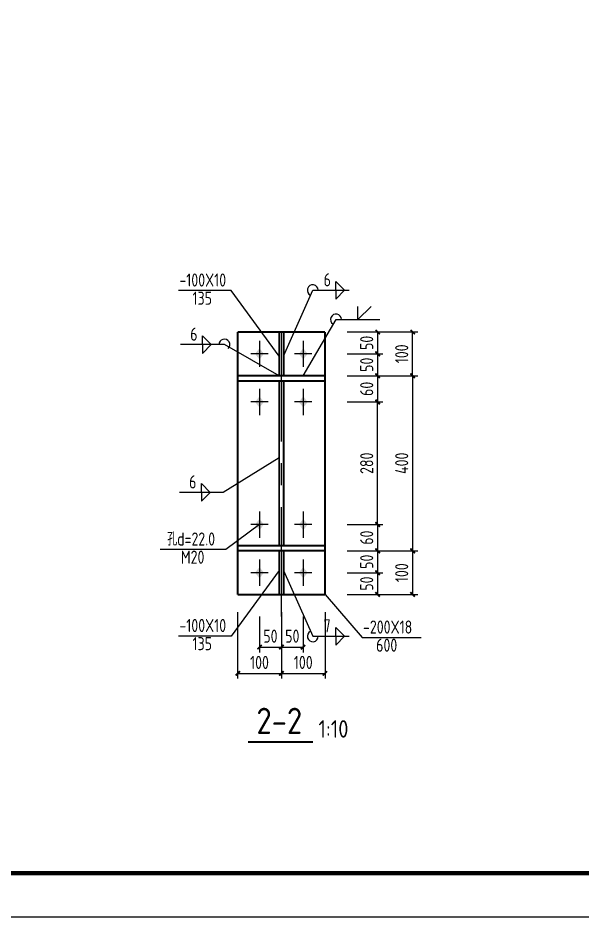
# Model space of a CAD drawing. Header units: millimetres. Extents: x 866309 to 879639, y 39442 to 44891.
# Drawn here: x 878715.6 to 878844.5, y 39448.6 to 39654 of the extents above; entities that cross this region are included whole.
import ezdxf

# ---------------------------------------------------------------- set-up
doc = ezdxf.new("R2010")
doc.units = ezdxf.units.MM
doc.header["$LTSCALE"] = 1000
doc.header["$MEASUREMENT"] = 0
for name, pattern in [('2', [11.4, 9, -0.9, 0.6, -0.9]), ('CENTER', [2, 1.25, -0.25, 0.25, -0.25]), ('DOTE', [2.42, 2, -0.2, 0.02, -0.2])]:
    doc.linetypes.add(name, pattern=pattern)
for name, color, linetype in [('10', 7, 'Continuous'), ('1000', 2, 'Continuous'), ('DIM', 7, 'Continuous'), ('DOTE', 1, 'DOTE'), ('中文', 7, 'Continuous'), ('尺寸标注', 7, 'Continuous'), ('焊缝标注', 3, 'Continuous'), ('螺栓孔标注', 253, 'Continuous'), ('轴线', 253, '2'), ('钢板标注', 253, 'Continuous')]:
    doc.layers.add(name, color=color, linetype=linetype)
doc.styles.add('GBHZ', font='gbenor.shx', dxfattribs={"width": 0.9, "bigfont": 'gbcbig.shx'})
doc.dimstyles.new('Y10', dxfattribs={"dimscale": 0, "dimtxt": 3, "dimasz": 0.01, "dimexe": 1.2, "dimexo": 1, "dimgap": 1, "dimtad": 1, "dimdec": 0, "dimlfac": 10, "dimzin": 0, "dimdsep": 46, "dimtxsty": 'GBHZ', "dimblk1": 'DX', "dimblk2": 'DX', "dimsah": 1, "dimcen": 0.09, "dimdle": 1, "dimadec": 0, "dimazin": 0, "dimtfac": 1, "dimtdec": 0, "dimtix": 1, "dimtmove": 2, "dimatfit": 3, "dimldrblk": 'DX', "dimfxl": 0, "dimtolj": 1, "dimtzin": 0, "dimarcsym": 0})

# ---------------------------------------------------------------- blocks, each defined once
blk = doc.blocks.new('DX')
at = {"color": 0, "linetype": 'ByBlock', "const_width": 40}
blk.add_lwpolyline([(-54, -51), (46, 49)], dxfattribs=at)
blk = doc.blocks.new('*D2259')
at = {"layer": 'Defpoints', "color": 0, "linetype": 'ByBlock', "transparency": 16777216}
for p in [(878790.06, 39582.29, -3), (878789.76, 39577.29, -3), (878797.76, 39577.29)]:
    blk.add_point(p, dxfattribs=at)
at = {"layer": 'DIM', "color": 0, "linetype": 'ByBlock', "lineweight": -2, "transparency": 16777216}
for p, q in [((878791.06, 39582.29), (878798.96, 39582.29)), ((878797.76, 39582.28), (878797.76, 39577.3)), ((878790.76, 39577.29), (878798.96, 39577.29))]:
    blk.add_line(p, q, dxfattribs=at)
at = {"layer": 'DIM', "color": 0, "linetype": 'ByBlock', "lineweight": -2, "transparency": 16777216, "xscale": 0.01, "yscale": 0.01, "zscale": 0.01}
for p, rotation in [((878797.76, 39582.29), 90), ((878797.76, 39577.29), 270)]:
    blk.add_blockref('DX', p, dxfattribs=dict(at, rotation=rotation))
at = {"layer": 'DIM', "color": 0, "linetype": 'ByBlock', "transparency": 16777216, "insert": (878795.26, 39579.79), "char_height": 3, "attachment_point": 5, "rotation": 90, "style": 'GBHZ'}
blk.add_mtext('\\A1;50', dxfattribs=at)
blk = doc.blocks.new('*D2260')
at = {"layer": 'Defpoints', "color": 0, "linetype": 'ByBlock', "transparency": 16777216}
for p in [(878789.76, 39577.29, -3), (878789.76, 39572.29, -3), (878797.76, 39572.29)]:
    blk.add_point(p, dxfattribs=at)
at = {"layer": 'DIM', "color": 0, "linetype": 'ByBlock', "lineweight": -2, "transparency": 16777216}
for p, q in [((878790.76, 39577.29), (878798.96, 39577.29)), ((878797.76, 39577.28), (878797.76, 39572.3)), ((878790.76, 39572.29), (878798.96, 39572.29))]:
    blk.add_line(p, q, dxfattribs=at)
at = {"layer": 'DIM', "color": 0, "linetype": 'ByBlock', "lineweight": -2, "transparency": 16777216, "xscale": 0.01, "yscale": 0.01, "zscale": 0.01}
for p, rotation in [((878797.76, 39577.29), 90), ((878797.76, 39572.29), 270)]:
    blk.add_blockref('DX', p, dxfattribs=dict(at, rotation=rotation))
at = {"layer": 'DIM', "color": 0, "linetype": 'ByBlock', "transparency": 16777216, "insert": (878795.26, 39574.79), "char_height": 3, "attachment_point": 5, "rotation": 90, "style": 'GBHZ'}
blk.add_mtext('\\A1;50', dxfattribs=at)
blk = doc.blocks.new('*D2261')
at = {"layer": 'Defpoints', "color": 0, "linetype": 'ByBlock', "transparency": 16777216}
for p in [(878789.76, 39572.29, -3), (878789.76, 39566.29), (878797.76, 39566.29)]:
    blk.add_point(p, dxfattribs=at)
at = {"layer": 'DIM', "color": 0, "linetype": 'ByBlock', "lineweight": -2, "transparency": 16777216}
for p, q in [((878790.76, 39572.29), (878798.96, 39572.29)), ((878797.76, 39572.28), (878797.76, 39566.3)), ((878790.76, 39566.29), (878798.96, 39566.29))]:
    blk.add_line(p, q, dxfattribs=at)
at = {"layer": 'DIM', "color": 0, "linetype": 'ByBlock', "lineweight": -2, "transparency": 16777216, "xscale": 0.01, "yscale": 0.01, "zscale": 0.01}
for p, rotation in [((878797.76, 39572.29), 90), ((878797.76, 39566.29), 270)]:
    blk.add_blockref('DX', p, dxfattribs=dict(at, rotation=rotation))
at = {"layer": 'DIM', "color": 0, "linetype": 'ByBlock', "transparency": 16777216, "insert": (878795.26, 39569.29), "char_height": 3, "attachment_point": 5, "rotation": 90, "style": 'GBHZ'}
blk.add_mtext('\\A1;60', dxfattribs=at)
blk = doc.blocks.new('*D2262')
at = {"layer": 'Defpoints', "color": 0, "linetype": 'ByBlock', "transparency": 16777216}
for p in [(878789.76, 39538.29, -3), (878789.76, 39532.29, -3), (878797.76, 39532.29)]:
    blk.add_point(p, dxfattribs=at)
at = {"layer": 'DIM', "color": 0, "linetype": 'ByBlock', "lineweight": -2, "transparency": 16777216}
for p, q in [((878790.76, 39538.29), (878798.96, 39538.29)), ((878797.76, 39538.28), (878797.76, 39532.3)), ((878790.76, 39532.29), (878798.96, 39532.29))]:
    blk.add_line(p, q, dxfattribs=at)
at = {"layer": 'DIM', "color": 0, "linetype": 'ByBlock', "lineweight": -2, "transparency": 16777216, "xscale": 0.01, "yscale": 0.01, "zscale": 0.01}
for p, rotation in [((878797.76, 39538.29), 90), ((878797.76, 39532.29), 270)]:
    blk.add_blockref('DX', p, dxfattribs=dict(at, rotation=rotation))
at = {"layer": 'DIM', "color": 0, "linetype": 'ByBlock', "transparency": 16777216, "insert": (878795.26, 39535.29), "char_height": 3, "attachment_point": 5, "rotation": 90, "style": 'GBHZ'}
blk.add_mtext('\\A1;60', dxfattribs=at)
blk = doc.blocks.new('*D2263')
at = {"layer": 'Defpoints', "color": 0, "linetype": 'ByBlock', "transparency": 16777216}
for p in [(878789.76, 39532.29, -3), (878789.76, 39527.29, -3), (878797.76, 39527.29)]:
    blk.add_point(p, dxfattribs=at)
at = {"layer": 'DIM', "color": 0, "linetype": 'ByBlock', "lineweight": -2, "transparency": 16777216}
for p, q in [((878790.76, 39532.29), (878798.96, 39532.29)), ((878797.76, 39532.28), (878797.76, 39527.3)), ((878790.76, 39527.29), (878798.96, 39527.29))]:
    blk.add_line(p, q, dxfattribs=at)
at = {"layer": 'DIM', "color": 0, "linetype": 'ByBlock', "lineweight": -2, "transparency": 16777216, "xscale": 0.01, "yscale": 0.01, "zscale": 0.01}
for p, rotation in [((878797.76, 39532.29), 90), ((878797.76, 39527.29), 270)]:
    blk.add_blockref('DX', p, dxfattribs=dict(at, rotation=rotation))
at = {"layer": 'DIM', "color": 0, "linetype": 'ByBlock', "transparency": 16777216, "insert": (878795.26, 39529.79), "char_height": 3, "attachment_point": 5, "rotation": 90, "style": 'GBHZ'}
blk.add_mtext('\\A1;50', dxfattribs=at)
blk = doc.blocks.new('*D2264')
at = {"layer": 'Defpoints', "color": 0, "linetype": 'ByBlock', "transparency": 16777216}
for p in [(878789.76, 39527.29, -3), (878789.76, 39522.29, -3), (878797.76, 39522.29)]:
    blk.add_point(p, dxfattribs=at)
at = {"layer": 'DIM', "color": 0, "linetype": 'ByBlock', "lineweight": -2, "transparency": 16777216}
for p, q in [((878790.76, 39527.29), (878798.96, 39527.29)), ((878797.76, 39527.28), (878797.76, 39522.3)), ((878790.76, 39522.29), (878798.96, 39522.29))]:
    blk.add_line(p, q, dxfattribs=at)
at = {"layer": 'DIM', "color": 0, "linetype": 'ByBlock', "lineweight": -2, "transparency": 16777216, "xscale": 0.01, "yscale": 0.01, "zscale": 0.01}
for p, rotation in [((878797.76, 39527.29), 90), ((878797.76, 39522.29), 270)]:
    blk.add_blockref('DX', p, dxfattribs=dict(at, rotation=rotation))
at = {"layer": 'DIM', "color": 0, "linetype": 'ByBlock', "transparency": 16777216, "insert": (878795.26, 39524.79), "char_height": 3, "attachment_point": 5, "rotation": 90, "style": 'GBHZ'}
blk.add_mtext('\\A1;50', dxfattribs=at)
blk = doc.blocks.new('*D2265')
at = {"layer": 'Defpoints', "color": 0, "linetype": 'ByBlock', "transparency": 16777216}
for p in [(878770.76, 39518.29, -3), (878775.76, 39518.29, -3), (878775.76, 39510.29)]:
    blk.add_point(p, dxfattribs=at)
at = {"layer": 'DIM', "color": 0, "linetype": 'ByBlock', "lineweight": -2, "transparency": 16777216}
for p, q in [((878770.76, 39517.29), (878770.76, 39509.09)), ((878775.76, 39517.29), (878775.76, 39509.09)), ((878770.77, 39510.29), (878775.75, 39510.29))]:
    blk.add_line(p, q, dxfattribs=at)
at = {"layer": 'DIM', "color": 0, "linetype": 'ByBlock', "lineweight": -2, "transparency": 16777216, "xscale": 0.01, "yscale": 0.01, "zscale": 0.01, "rotation": 180}
blk.add_blockref('DX', (878770.76, 39510.29), dxfattribs=at)
at = {"layer": 'DIM', "color": 0, "linetype": 'ByBlock', "lineweight": -2, "transparency": 16777216, "xscale": 0.01, "yscale": 0.01, "zscale": 0.01}
blk.add_blockref('DX', (878775.76, 39510.29), dxfattribs=at)
at = {"layer": 'DIM', "color": 0, "linetype": 'ByBlock', "transparency": 16777216, "insert": (878773.26, 39512.79), "char_height": 3, "attachment_point": 5, "style": 'GBHZ'}
blk.add_mtext('\\A1;50', dxfattribs=at)
blk = doc.blocks.new('*D2266')
at = {"layer": 'Defpoints', "color": 0, "linetype": 'ByBlock', "transparency": 16777216}
for p in [(878775.76, 39518.29, -3), (878780.76, 39518.29, -3), (878780.76, 39510.29)]:
    blk.add_point(p, dxfattribs=at)
at = {"layer": 'DIM', "color": 0, "linetype": 'ByBlock', "lineweight": -2, "transparency": 16777216}
for p, q in [((878775.76, 39517.29), (878775.76, 39509.09)), ((878780.76, 39517.29), (878780.76, 39509.09)), ((878775.77, 39510.29), (878780.75, 39510.29))]:
    blk.add_line(p, q, dxfattribs=at)
at = {"layer": 'DIM', "color": 0, "linetype": 'ByBlock', "lineweight": -2, "transparency": 16777216, "xscale": 0.01, "yscale": 0.01, "zscale": 0.01, "rotation": 180}
blk.add_blockref('DX', (878775.76, 39510.29), dxfattribs=at)
at = {"layer": 'DIM', "color": 0, "linetype": 'ByBlock', "lineweight": -2, "transparency": 16777216, "xscale": 0.01, "yscale": 0.01, "zscale": 0.01}
blk.add_blockref('DX', (878780.76, 39510.29), dxfattribs=at)
at = {"layer": 'DIM', "color": 0, "linetype": 'ByBlock', "transparency": 16777216, "insert": (878778.26, 39512.79), "char_height": 3, "attachment_point": 5, "style": 'GBHZ'}
blk.add_mtext('\\A1;50', dxfattribs=at)
blk = doc.blocks.new('*D2267')
at = {"layer": 'Defpoints', "color": 0, "linetype": 'ByBlock', "transparency": 16777216}
for p in [(878765.76, 39519.29, -3), (878775.76, 39519.29, -3), (878775.76, 39504.29)]:
    blk.add_point(p, dxfattribs=at)
at = {"layer": 'DIM', "color": 0, "linetype": 'ByBlock', "lineweight": -2, "transparency": 16777216}
for p, q in [((878765.76, 39518.29), (878765.76, 39503.09)), ((878775.76, 39518.29), (878775.76, 39503.09)), ((878765.77, 39504.29), (878775.75, 39504.29))]:
    blk.add_line(p, q, dxfattribs=at)
at = {"layer": 'DIM', "color": 0, "linetype": 'ByBlock', "lineweight": -2, "transparency": 16777216, "xscale": 0.01, "yscale": 0.01, "zscale": 0.01, "rotation": 180}
blk.add_blockref('DX', (878765.76, 39504.29), dxfattribs=at)
at = {"layer": 'DIM', "color": 0, "linetype": 'ByBlock', "lineweight": -2, "transparency": 16777216, "xscale": 0.01, "yscale": 0.01, "zscale": 0.01}
blk.add_blockref('DX', (878775.76, 39504.29), dxfattribs=at)
at = {"layer": 'DIM', "color": 0, "linetype": 'ByBlock', "transparency": 16777216, "insert": (878770.76, 39506.79), "char_height": 3, "attachment_point": 5, "style": 'GBHZ'}
blk.add_mtext('\\A1;100', dxfattribs=at)
blk = doc.blocks.new('*D2268')
at = {"layer": 'Defpoints', "color": 0, "linetype": 'ByBlock', "transparency": 16777216}
for p in [(878775.76, 39519.29, -3), (878785.76, 39519.29, -3), (878785.76, 39504.29)]:
    blk.add_point(p, dxfattribs=at)
at = {"layer": 'DIM', "color": 0, "linetype": 'ByBlock', "lineweight": -2, "transparency": 16777216}
for p, q in [((878775.76, 39518.29), (878775.76, 39503.09)), ((878785.76, 39518.29), (878785.76, 39503.09)), ((878775.77, 39504.29), (878785.75, 39504.29))]:
    blk.add_line(p, q, dxfattribs=at)
at = {"layer": 'DIM', "color": 0, "linetype": 'ByBlock', "lineweight": -2, "transparency": 16777216, "xscale": 0.01, "yscale": 0.01, "zscale": 0.01, "rotation": 180}
blk.add_blockref('DX', (878775.76, 39504.29), dxfattribs=at)
at = {"layer": 'DIM', "color": 0, "linetype": 'ByBlock', "lineweight": -2, "transparency": 16777216, "xscale": 0.01, "yscale": 0.01, "zscale": 0.01}
blk.add_blockref('DX', (878785.76, 39504.29), dxfattribs=at)
at = {"layer": 'DIM', "color": 0, "linetype": 'ByBlock', "transparency": 16777216, "insert": (878780.76, 39506.79), "char_height": 3, "attachment_point": 5, "style": 'GBHZ'}
blk.add_mtext('\\A1;100', dxfattribs=at)
blk = doc.blocks.new('*D2269')
at = {"layer": 'Defpoints', "color": 0, "linetype": 'ByBlock', "transparency": 16777216}
for p in [(878797.76, 39572.29, -3), (878789.76, 39532.29, -3), (878805.76, 39532.29)]:
    blk.add_point(p, dxfattribs=at)
at = {"layer": 'DIM', "color": 0, "linetype": 'ByBlock', "lineweight": -2, "transparency": 16777216}
for p, q in [((878798.76, 39572.29), (878806.96, 39572.29)), ((878805.76, 39572.28), (878805.76, 39532.3)), ((878790.76, 39532.29), (878806.96, 39532.29))]:
    blk.add_line(p, q, dxfattribs=at)
at = {"layer": 'DIM', "color": 0, "linetype": 'ByBlock', "lineweight": -2, "transparency": 16777216, "xscale": 0.01, "yscale": 0.01, "zscale": 0.01}
for p, rotation in [((878805.76, 39572.29), 90), ((878805.76, 39532.29), 270)]:
    blk.add_blockref('DX', p, dxfattribs=dict(at, rotation=rotation))
at = {"layer": 'DIM', "color": 0, "linetype": 'ByBlock', "transparency": 16777216, "insert": (878803.26, 39552.29), "char_height": 3, "attachment_point": 5, "rotation": 90, "style": 'GBHZ'}
blk.add_mtext('\\A1;400', dxfattribs=at)
blk = doc.blocks.new('*D2270')
at = {"layer": 'Defpoints', "color": 0, "linetype": 'ByBlock', "transparency": 16777216}
for p in [(878790.76, 39532.29), (878791.76, 39522.29), (878805.76, 39522.29)]:
    blk.add_point(p, dxfattribs=at)
at = {"layer": 'DIM', "color": 0, "linetype": 'ByBlock', "lineweight": -2, "transparency": 16777216}
for p, q in [((878791.76, 39532.29), (878806.96, 39532.29)), ((878805.76, 39532.28), (878805.76, 39522.3)), ((878792.76, 39522.29), (878806.96, 39522.29))]:
    blk.add_line(p, q, dxfattribs=at)
at = {"layer": 'DIM', "color": 0, "linetype": 'ByBlock', "lineweight": -2, "transparency": 16777216, "xscale": 0.01, "yscale": 0.01, "zscale": 0.01}
for p, rotation in [((878805.76, 39532.29), 90), ((878805.76, 39522.29), 270)]:
    blk.add_blockref('DX', p, dxfattribs=dict(at, rotation=rotation))
at = {"layer": 'DIM', "color": 0, "linetype": 'ByBlock', "transparency": 16777216, "insert": (878803.26, 39527.29), "char_height": 3, "attachment_point": 5, "rotation": 90, "style": 'GBHZ'}
blk.add_mtext('\\A1;100', dxfattribs=at)
blk = doc.blocks.new('*D2271')
at = {"layer": 'Defpoints', "color": 0, "linetype": 'ByBlock', "transparency": 16777216}
for p in [(878789.76, 39582.29, -3), (878805.76, 39582.29), (878790.76, 39572.29)]:
    blk.add_point(p, dxfattribs=at)
at = {"layer": 'DIM', "color": 0, "linetype": 'ByBlock', "lineweight": -2, "transparency": 16777216}
for p, q in [((878790.76, 39582.29), (878806.96, 39582.29)), ((878805.76, 39572.3), (878805.76, 39582.28)), ((878791.76, 39572.29), (878806.96, 39572.29))]:
    blk.add_line(p, q, dxfattribs=at)
at = {"layer": 'DIM', "color": 0, "linetype": 'ByBlock', "lineweight": -2, "transparency": 16777216, "xscale": 0.01, "yscale": 0.01, "zscale": 0.01}
for p, rotation in [((878805.76, 39582.29), 90), ((878805.76, 39572.29), 270)]:
    blk.add_blockref('DX', p, dxfattribs=dict(at, rotation=rotation))
at = {"layer": 'DIM', "color": 0, "linetype": 'ByBlock', "transparency": 16777216, "insert": (878803.26, 39577.29), "char_height": 3, "attachment_point": 5, "rotation": 90, "style": 'GBHZ'}
blk.add_mtext('\\A1;100', dxfattribs=at)
blk = doc.blocks.new('*D2272')
at = {"layer": 'Defpoints', "color": 0, "linetype": 'ByBlock', "transparency": 16777216}
for p in [(878789.76, 39566.29), (878797.76, 39566.29), (878789.76, 39538.29)]:
    blk.add_point(p, dxfattribs=at)
at = {"layer": 'DIM', "color": 0, "linetype": 'ByBlock', "lineweight": -2, "transparency": 16777216}
for p, q in [((878790.76, 39566.29), (878798.96, 39566.29)), ((878797.76, 39538.3), (878797.76, 39566.28)), ((878790.76, 39538.29), (878798.96, 39538.29))]:
    blk.add_line(p, q, dxfattribs=at)
at = {"layer": 'DIM', "color": 0, "linetype": 'ByBlock', "lineweight": -2, "transparency": 16777216, "xscale": 0.01, "yscale": 0.01, "zscale": 0.01}
for p, rotation in [((878797.76, 39566.29), 90), ((878797.76, 39538.29), 270)]:
    blk.add_blockref('DX', p, dxfattribs=dict(at, rotation=rotation))
at = {"layer": 'DIM', "color": 0, "linetype": 'ByBlock', "transparency": 16777216, "insert": (878795.26, 39552.29), "char_height": 3, "attachment_point": 5, "rotation": 90, "style": 'GBHZ'}
blk.add_mtext('\\A1;280', dxfattribs=at)

msp = doc.modelspace()

# ---------------------------------------------------------------- linework, layer by layer
msp.add_line((879619.153, 39448.627), (878567.903, 39448.627))
at = {"color": 0, "const_width": 1}
msp.add_lwpolyline([(879609.153, 39458.627), (878592.903, 39458.627), (878592.903, 40032.627), (879609.153, 40032.627)], close=True, dxfattribs=at)
at = {"layer": '10', "color": 253}
for p, q in [((878770.76, 39580.287, -3), (878770.76, 39574.287, -3)), ((878780.76, 39580.287, -3), (878780.76, 39574.287, -3)), ((878772.76, 39577.287, -3), (878768.76, 39577.287, -3)), ((878782.76, 39577.287, -3), (878778.76, 39577.287, -3)), ((878770.76, 39569.287, -3), (878770.76, 39563.287, -3)), ((878780.76, 39569.287, -3), (878780.76, 39563.287, -3)), ((878772.76, 39566.287, -3), (878768.76, 39566.287, -3)), ((878782.76, 39566.287, -3), (878778.76, 39566.287, -3)), ((878770.76, 39541.286, -3), (878770.76, 39535.286, -3)), ((878780.76, 39541.286, -3), (878780.76, 39535.286, -3)), ((878772.76, 39538.286, -3), (878768.76, 39538.286, -3)), ((878782.76, 39538.286, -3), (878778.76, 39538.286, -3)), ((878770.76, 39530.286, -3), (878770.76, 39524.286, -3)), ((878780.76, 39530.286, -3), (878780.76, 39524.286, -3)), ((878772.76, 39527.286, -3), (878768.76, 39527.286, -3)), ((878782.76, 39527.286, -3), (878778.76, 39527.286, -3))]:
    msp.add_line(p, q, dxfattribs=at)
at = {"layer": '10', "const_width": 0.45}
msp.add_lwpolyline([(878768.15, 39488.586), (878783.013, 39488.586)], dxfattribs=at)
at = {"layer": '10'}
for points in [[(878770.76, 39578.587, -3), (878769.76, 39577.287, -3), (878771.76, 39577.287, -3), (878770.76, 39575.987, -3)], [(878780.76, 39578.587, -3), (878779.76, 39577.287, -3), (878781.76, 39577.287, -3), (878780.76, 39575.987, -3)], [(878770.76, 39567.587, -3), (878769.76, 39566.287, -3), (878771.76, 39566.287, -3), (878770.76, 39564.987, -3)], [(878780.76, 39567.587, -3), (878779.76, 39566.287, -3), (878781.76, 39566.287, -3), (878780.76, 39564.987, -3)], [(878770.76, 39539.586, -3), (878769.76, 39538.286, -3), (878771.76, 39538.286, -3), (878770.76, 39536.986, -3)], [(878780.76, 39539.586, -3), (878779.76, 39538.286, -3), (878781.76, 39538.286, -3), (878780.76, 39536.986, -3)], [(878770.76, 39528.586, -3), (878769.76, 39527.286, -3), (878771.76, 39527.286, -3), (878770.76, 39525.986, -3)], [(878780.76, 39528.586, -3), (878779.76, 39527.286, -3), (878781.76, 39527.286, -3), (878780.76, 39525.986, -3)]]:
    msp.add_solid(points, dxfattribs=at)
at = {"layer": '1000', "const_width": 0.45, "elevation": -3}
for points in [[(878785.76, 39582.286), (878765.76, 39582.286)], [(878765.76, 39582.286), (878765.76, 39522.286)], [(878775.26, 39582.286), (878775.26, 39572.287)], [(878776.26, 39572.287), (878776.26, 39582.286)], [(878785.76, 39522.286), (878785.76, 39582.286)], [(878775.26, 39522.287), (878775.26, 39532.286)], [(878776.26, 39532.286), (878776.26, 39522.287)], [(878765.76, 39522.286), (878785.76, 39522.286)]]:
    msp.add_lwpolyline(points, dxfattribs=at)
at = {"layer": 'DOTE', "linetype": 'CENTER', "ltscale": 0.02}
msp.add_line((878775.76, 39517.286, -3), (878775.76, 39587.286, -3), dxfattribs=at)
at = {"layer": '尺寸标注', "color": 3, "const_width": 0.45, "elevation": -3}
for points in [[(878785.76, 39572.287), (878765.76, 39572.287)], [(878765.76, 39571.087), (878785.76, 39571.087)], [(878775.26, 39533.486), (878775.26, 39571.087)], [(878776.26, 39533.486), (878776.26, 39571.087)], [(878785.76, 39533.486), (878765.76, 39533.486)], [(878765.76, 39532.286), (878785.76, 39532.286)]]:
    msp.add_lwpolyline(points, dxfattribs=at)
at = {"layer": '焊缝标注'}
for p, q in [((878776.26, 39576.787, -3), (878782.954, 39591.808, -3)), ((878782.954, 39591.808, -3), (878791.221, 39591.808, -3)), ((878788.221, 39593.808, -3), (878790.221, 39591.808, -3)), ((878788.221, 39591.808, -3), (878788.221, 39593.808, -3)), ((878788.221, 39589.808, -3), (878790.221, 39591.808, -3)), ((878788.221, 39591.808, -3), (878788.221, 39589.808, -3)), ((878793.249, 39585.132, -3), (878793.249, 39588.132, -3)), ((878793.249, 39585.132, -3), (878796.249, 39588.132, -3)), ((878780.76, 39572.287, -3), (878788.249, 39585.132, -3)), ((878788.249, 39585.132, -3), (878798.249, 39585.132, -3)), ((878759.732, 39579.386, -3), (878757.732, 39581.386, -3)), ((878757.732, 39579.386, -3), (878757.732, 39581.386, -3)), ((878762.732, 39579.386, -3), (878752.732, 39579.386, -3)), ((878759.732, 39579.386, -3), (878757.732, 39577.386, -3)), ((878757.732, 39579.386, -3), (878757.732, 39577.386, -3)), ((878775.26, 39572.287, -3), (878762.732, 39579.386, -3)), ((878775.26, 39553.495, -3), (878762.483, 39545.635, -3)), ((878759.483, 39545.635, -3), (878757.483, 39547.635, -3)), ((878757.483, 39545.635, -3), (878757.483, 39547.635, -3)), ((878762.483, 39545.635, -3), (878752.483, 39545.635, -3)), ((878759.483, 39545.635, -3), (878757.483, 39543.635, -3)), ((878757.483, 39545.635, -3), (878757.483, 39543.635, -3)), ((878776.26, 39527.786, -3), (878782.954, 39512.764, -3)), ((878788.221, 39514.764, -3), (878790.221, 39512.764, -3)), ((878788.221, 39512.764, -3), (878788.221, 39514.764, -3)), ((878782.954, 39512.764, -3), (878791.221, 39512.764, -3)), ((878788.221, 39510.764, -3), (878790.221, 39512.764, -3)), ((878788.221, 39512.764, -3), (878788.221, 39510.764, -3))]:
    msp.add_line(p, q, dxfattribs=at)
for centre, start, end in [((878782.954, 39591.808, -3), 0, 245.25041), ((878788.249, 39585.132, -3), 0, 235.48873), ((878762.732, 39579.386, -3), 314.93155, 180.00001), ((878782.954, 39512.764, -3), 114.74959, 0)]:
    msp.add_arc(centre, 1.25, start, end, dxfattribs=at)
at = {"layer": '螺栓孔标注'}
for p, q in [((878770.76, 39538.286, -3), (878763.084, 39532.584, -3)), ((878763.084, 39532.584, -3), (878748.084, 39532.584, -3))]:
    msp.add_line(p, q, dxfattribs=at)
at = {"layer": '螺栓孔标注', "const_width": 0.1, "elevation": -3}
msp.add_lwpolyline([(878770.81, 39538.286, 1), (878770.71, 39538.286, 1), (878770.81, 39538.286, 1)], format="xyb", close=True, dxfattribs=at)
at = {"layer": '钢板标注'}
for p, q in [((878764.266, 39591.747, -3), (878752.266, 39591.747, -3)), ((878775.26, 39576.787, -3), (878764.266, 39591.747, -3)), ((878775.26, 39527.786, -3), (878764.266, 39512.825, -3)), ((878785.76, 39522.286, -3), (878794.222, 39512.471, -3)), ((878764.266, 39512.825, -3), (878752.266, 39512.825, -3)), ((878794.222, 39512.471, -3), (878807.718, 39512.471, -3))]:
    msp.add_line(p, q, dxfattribs=at)
at = {"layer": '钢板标注', "const_width": 0.1, "elevation": -3}
for points in [[(878775.31, 39576.787, 1), (878775.21, 39576.787, 1), (878775.31, 39576.787, 1)], [(878775.31, 39527.786, -1), (878775.21, 39527.786, -1), (878775.31, 39527.786, -1)], [(878785.81, 39522.286, 1), (878785.71, 39522.286, 1), (878785.81, 39522.286, 1)]]:
    msp.add_lwpolyline(points, format="xyb", close=True, dxfattribs=at)

# ---------------------------------------------------------------- texts
at = {"layer": '中文', "style": 'GBHZ'}
msp.add_text('1:10', height=4, dxfattribs=at).set_placement((878784.239, 39489.603, -0.009))
at = {"layer": '焊缝标注', "style": 'GBHZ', "width": 0.9}
for s, p in [('6', (878785.421, 39592.708, -3)), ('6', (878754.932, 39580.286, -3)), ('6', (878754.683, 39546.535, -3)), ('7', (878785.421, 39513.664, -3))]:
    msp.add_text(s, height=3, dxfattribs=at).set_placement(p)
at = {"layer": '螺栓孔标注', "style": 'GBHZ', "width": 0.9}
for s, p in [('孔d=22.0', (878749.662, 39533.484, -3)), ('M20', (878752.784, 39529.334, -3))]:
    msp.add_text(s, height=3, dxfattribs=at).set_placement(p)
at = {"layer": '轴线', "color": 61, "linetype": 'ByBlock', "style": 'GBHZ'}
msp.add_text('2-2', height=6, dxfattribs=at).set_placement((878770.059, 39490.441))
at = {"layer": '钢板标注', "style": 'GBHZ', "width": 0.9}
for s, p in [('-100X10', (878752.466, 39592.647, -3)), ('135', (878755.466, 39588.497, -3)), ('-100X10', (878752.466, 39513.725, -3)), ('-200X18', (878794.422, 39513.371, -3)), ('135', (878755.466, 39509.575, -3)), ('600', (878797.422, 39509.221, -3))]:
    msp.add_text(s, height=3, dxfattribs=at).set_placement(p)

# ---------------------------------------------------------------- dimensions: what is measured, and where the dimension line sits
at = {"layer": 'DIM', "color": 2, "linetype": 'ByBlock'}
for base, p1, p2, angle, picture, middle in [((878805.76, 39582.287), (878790.76, 39572.287), (878789.76, 39582.287, -3), 270, '*D2271', (878803.26, 39577.287)), ((878797.76, 39577.287), (878790.065, 39582.286, -3), (878789.76, 39577.287, -3), 90, '*D2259', (878795.26, 39579.786)), ((878797.76, 39572.287), (878789.76, 39577.287, -3), (878789.76, 39572.287, -3), 90, '*D2260', (878795.26, 39574.787)), ((878797.76, 39566.287), (878789.76, 39572.287, -3), (878789.76, 39566.287), 90, '*D2261', (878795.26, 39569.287)), ((878805.76, 39532.286), (878797.76, 39572.287, -3), (878789.76, 39532.286, -3), 90, '*D2269', (878803.26, 39552.286)), ((878797.76, 39566.287), (878789.76, 39538.285), (878789.76, 39566.287), 270, '*D2272', (878795.26, 39552.286)), ((878797.76, 39532.286), (878789.76, 39538.286, -3), (878789.76, 39532.286, -3), 90, '*D2262', (878795.26, 39535.286)), ((878797.76, 39527.286), (878789.76, 39532.286, -3), (878789.76, 39527.286, -3), 90, '*D2263', (878795.26, 39529.786)), ((878805.76, 39522.286), (878790.76, 39532.286), (878791.76, 39522.286), 90, '*D2270', (878803.26, 39527.286)), ((878797.76, 39522.286), (878789.76, 39527.286, -3), (878789.76, 39522.286, -3), 90, '*D2264', (878795.26, 39524.786))]:
    dim = msp.add_linear_dim(base=base, p1=p1, p2=p2, angle=angle, dimstyle='Y10', override={"dimscale": 1}, dxfattribs=at)
    dim.commit()
    dim.dimension.update_dxf_attribs({"geometry": picture, "text_midpoint": middle})
for base, p1, p2, picture, middle in [((878775.76, 39504.286), (878765.76, 39519.286, -3), (878775.76, 39519.286, -3), '*D2267', (878770.76, 39506.786)), ((878775.76, 39510.286), (878770.76, 39518.286, -3), (878775.76, 39518.286, -3), '*D2265', (878773.26, 39512.786)), ((878785.76, 39504.286), (878775.76, 39519.286, -3), (878785.76, 39519.286, -3), '*D2268', (878780.76, 39506.786)), ((878780.76, 39510.286), (878775.76, 39518.286, -3), (878780.76, 39518.286, -3), '*D2266', (878778.26, 39512.786))]:
    dim = msp.add_linear_dim(base=base, p1=p1, p2=p2, dimstyle='Y10', override={"dimscale": 1}, dxfattribs=at)
    dim.commit()
    dim.dimension.update_dxf_attribs({"geometry": picture, "text_midpoint": middle})

doc.saveas('drawing.dxf')
